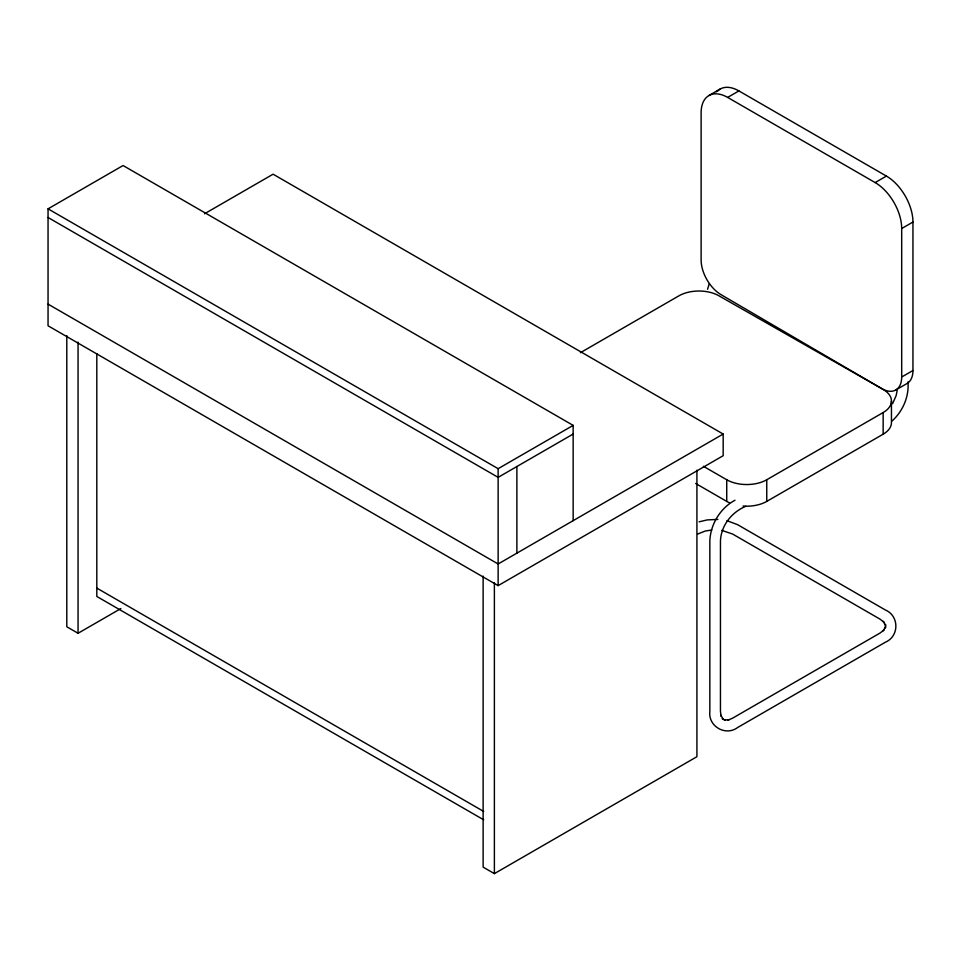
<?xml version="1.0" encoding="UTF-8"?>
<svg xmlns="http://www.w3.org/2000/svg" width="961" height="961" viewBox="0 0 961 961"><rect width="100%" height="100%" fill="white"/><g stroke="black" fill="none" stroke-linecap="round" stroke-linejoin="round"><path stroke-width="1.44" d="M897.226 390.31L896.132 395.656L892.577 403.716M709.242 283.699L707.584 289.249M892.048 420.978C902.896 411.248 909.214 396.533 907.977 381.913M716.293 91.8L718.347 90.286M204.549 213.762L273.092 174.193L723.177 434.048L723.177 455.706L498.134 585.621L48.05 325.779L48.05 208.837L123.068 165.532L573.152 425.387L573.152 520.658M708.894 95.559L720.137 89.061M912.95 370.514L901.694 377.012A28.301 16.337 60 0 1 881.561 388.496L721.002 294.643A28.301 16.337 60 0 1 701.122 260.059L701.122 112.737A37.527 21.671 60 0 1 727.657 97.421L738.901 90.923L886.414 176.079A37.527 21.671 60 0 1 912.95 222.039L912.95 370.514A28.301 16.337 60 0 1 907.04 383.499L895.796 389.986M66.802 335.617L66.802 626.776L78.057 633.275L120.906 608.541M580.408 352.699L678.947 295.808A28.301 16.337 0 0 1 718.84 295.736L883.039 389.361A28.301 16.337 0 0 1 883.159 412.545L883.159 434.192L766.758 501.402A28.301 16.337 0 0 1 743.045 506.051M727.657 97.421L875.159 182.578L886.414 176.079M901.694 377.012L901.694 228.538L912.95 222.039M48.05 208.837L498.134 468.692L573.152 425.387M573.152 434.048L498.134 477.353L48.05 217.498M723.177 434.048L498.134 563.975L48.05 304.12M703.416 466.289L726.732 479.755A28.301 16.337 0 0 0 766.758 479.755L883.159 412.545M734.997 500.237C720.33 508.105 710.503 524.25 709.843 540.827L709.843 711.368C707.969 726.372 725.663 736.582 737.724 727.465L885.405 642.2C899.34 636.314 899.34 615.881 885.405 610.007L737.724 524.742L726.984 520.67M745.652 506.339C731.165 512.525 721.074 525.847 720.45 541.031L720.45 711.164L721.038 716.101L720.846 715.14L723.128 719.284L722.264 718.576L725.255 720.306L724.21 719.909L728.943 719.825L728.006 720.125L732.594 718.179L879.928 633.107L883.904 630.116L883.171 630.776L885.622 626.728L885.441 627.833L885.441 624.362L885.622 625.479L883.171 621.419L883.904 622.079L879.928 619.088L732.594 534.028L721.783 530.388M483.131 576.144L483.131 867.134L494.386 873.633L696.917 756.703L696.917 470.205M697.698 534.028L705.326 531.013L711.789 530.004M699.115 521.847L707.128 519.925L717.831 519.408M695.644 483.455L726.732 501.402A28.301 16.337 0 0 0 729.507 502.819M96.809 588.096L483.707 811.468M483.707 819.829L96.809 596.457L96.809 353.624M891.448 400.941L891.448 422.588A28.301 16.337 0 0 1 883.159 434.192M766.758 479.755L766.758 501.402M726.732 479.755L726.732 501.402M516.886 466.529L516.886 553.14M498.134 468.692L498.134 585.621M494.386 582.642L494.386 873.633M78.057 342.116L78.057 633.275M875.159 182.578A37.527 21.671 60 0 1 901.694 228.538M717.855 90.754A37.527 21.671 60 0 1 738.901 90.923"/></g></svg>
